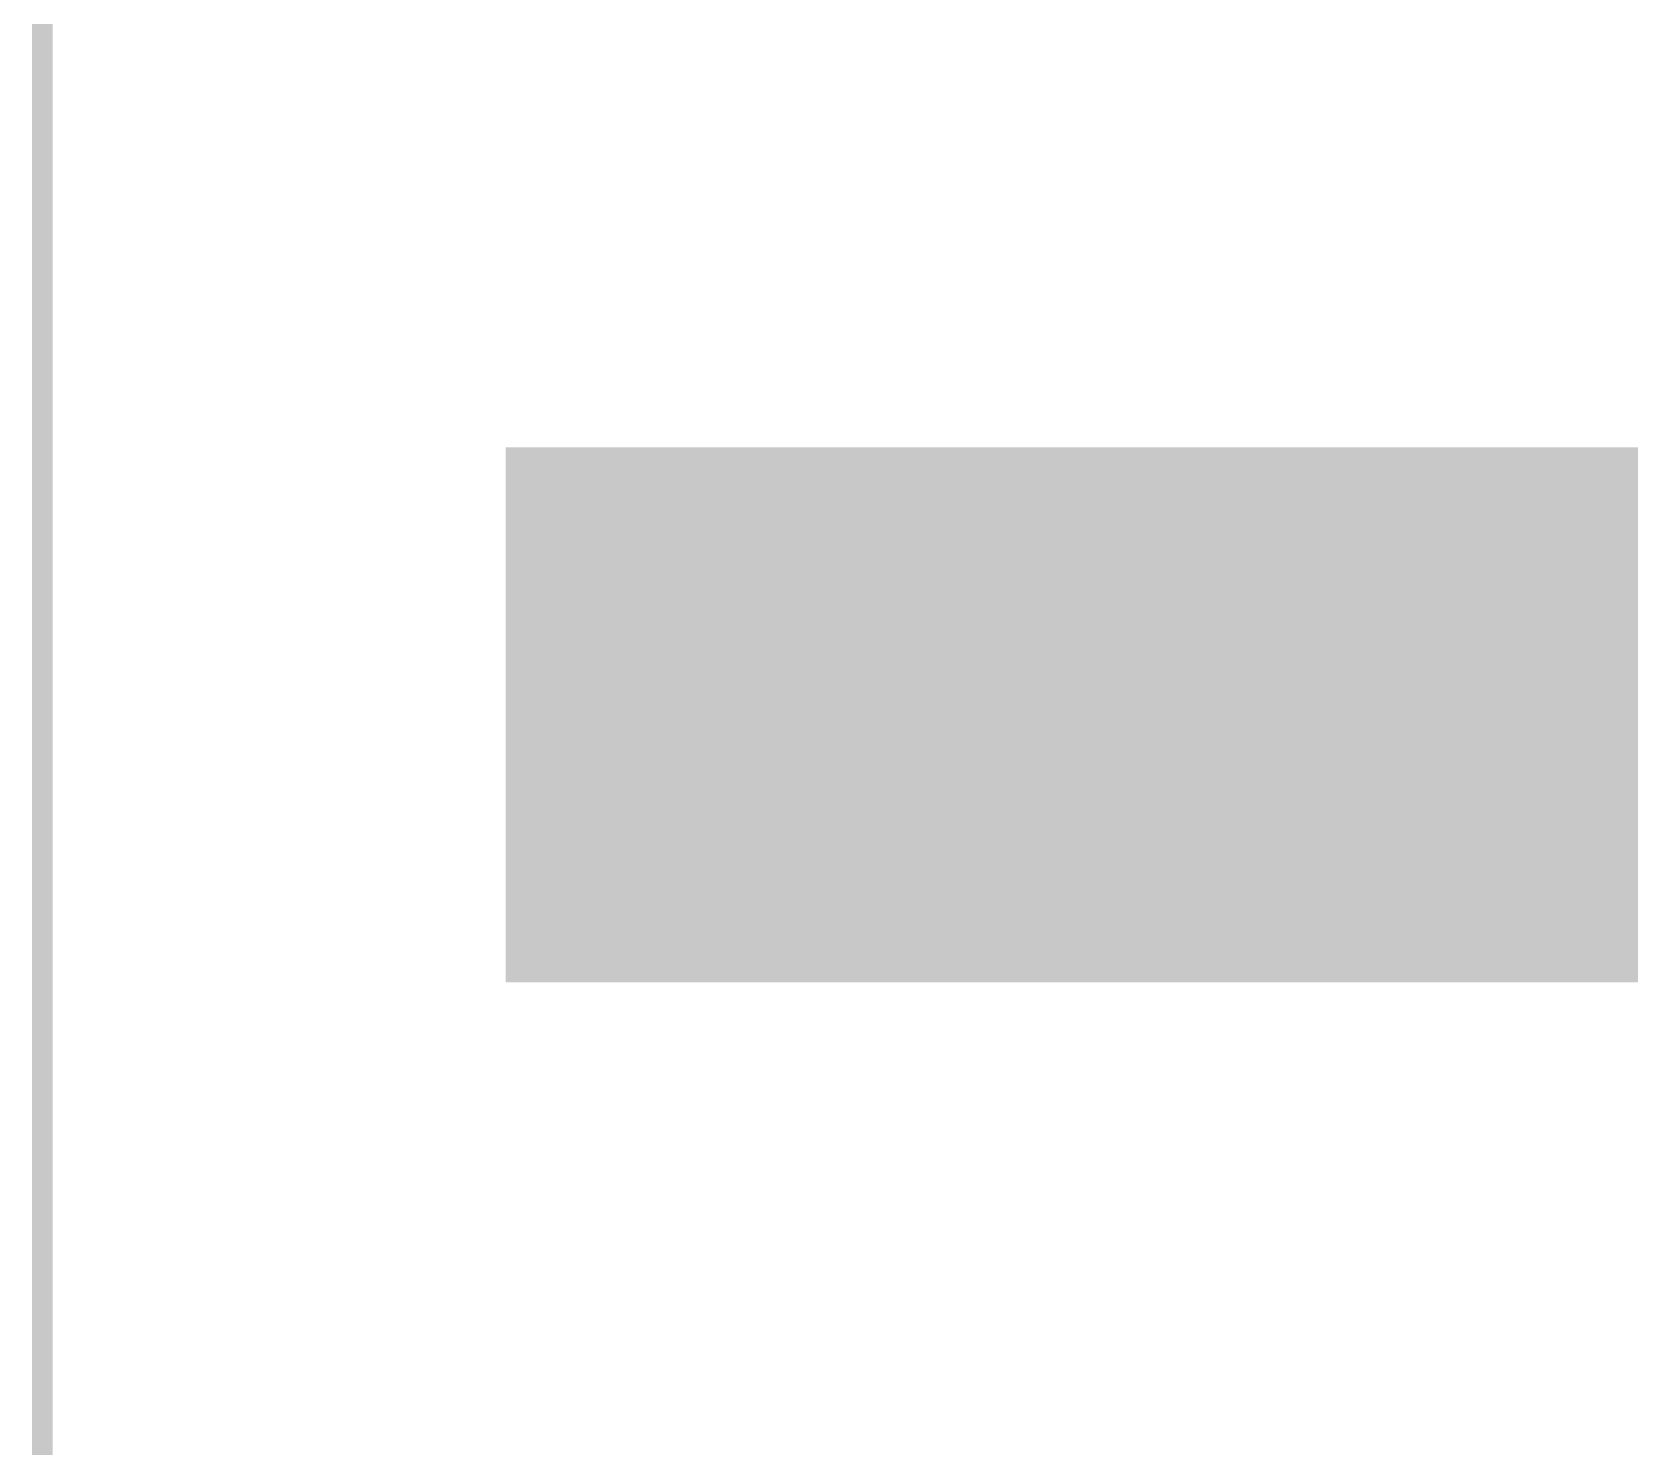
# Model space of a CAD drawing. Extents: x 100 to 134.1, y 89.8 to 141.6.
# Drawn here: x 99.95 to 107.75, y 120.44 to 127.32 of the extents above; entities that cross this region are included whole.
import ezdxf

# ---------------------------------------------------------------- set-up
doc = ezdxf.new("R2010")
doc.units = 0
doc.layers.get('0').update_dxf_attribs({"linetype": 'CONTINUOUS'})
doc.layers.add('MASK-BOTTOM_PHO', color=5, linetype='CONTINUOUS')
doc.layers.add('SILK-BOTTOM_PHO', color=14, linetype='CONTINUOUS')

# ---------------------------------------------------------------- blocks, each defined once
blk = doc.blocks.new('SQUARE_27')
blk.add_solid([(1.299972, 1.299972), (1.299972, -1.299972), (-1.299972, 1.299972), (-1.299972, -1.299972)])

msp = doc.modelspace()

# ---------------------------------------------------------------- linework, layer by layer
at = {"layer": 'MASK-BOTTOM_PHO'}
for points, const_width in [([(100.000054, 141.500098), (100.000054, 100.000054)], 0.100076), ([(103.549958, 124.000006), (106.449876, 124.000006)], 2.599944)]:
    msp.add_lwpolyline(points, dxfattribs=dict(at, const_width=const_width))
at = {"layer": 'SILK-BOTTOM_PHO', "const_width": 0.100076}
msp.add_lwpolyline([(100.000054, 141.500098), (100.000054, 100.000054)], dxfattribs=at)

# ---------------------------------------------------------------- block references
at = {"layer": 'MASK-BOTTOM_PHO'}
for p in [(103.549958, 124.000006), (106.449876, 124.000006)]:
    msp.add_blockref('SQUARE_27', p, dxfattribs=at)

doc.saveas('drawing.dxf')
